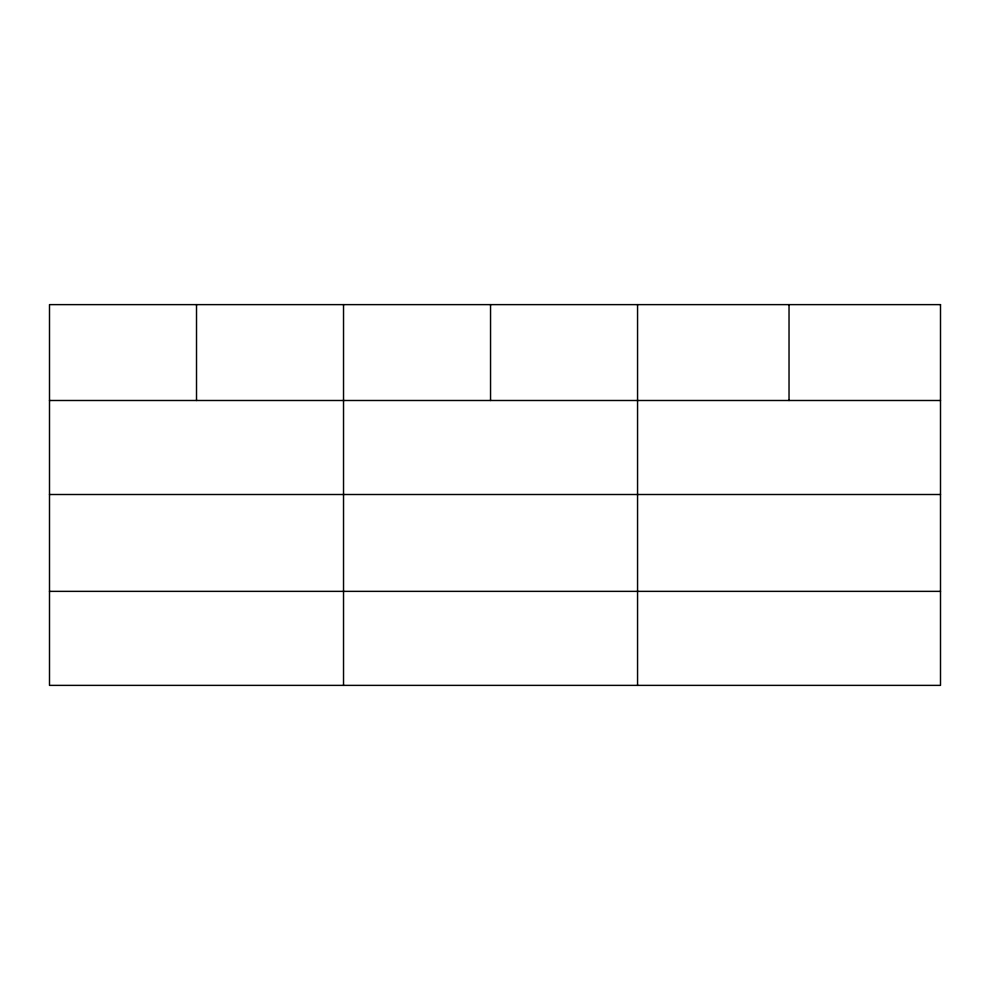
<?xml version="1.0" encoding="UTF-8"?>
<svg xmlns="http://www.w3.org/2000/svg" width="990" height="990" viewBox="0 0 990 990"><rect width="100%" height="100%" fill="white"/><g stroke="black" fill="none" stroke-linecap="round" stroke-linejoin="round"><path stroke-width="1.49" d="M49.5 400.492L940.5 400.492M49.5 494.505L940.5 494.505M49.5 591.364L940.5 591.364M789.03 304.623L789.03 400.492M637.56 304.623L637.56 685.377M490.545 304.623L490.545 400.492M343.53 304.623L343.53 685.377M196.515 304.623L196.515 400.492M940.5 304.623L49.5 304.623L49.5 685.377L940.5 685.377L940.5 304.623"/></g></svg>
